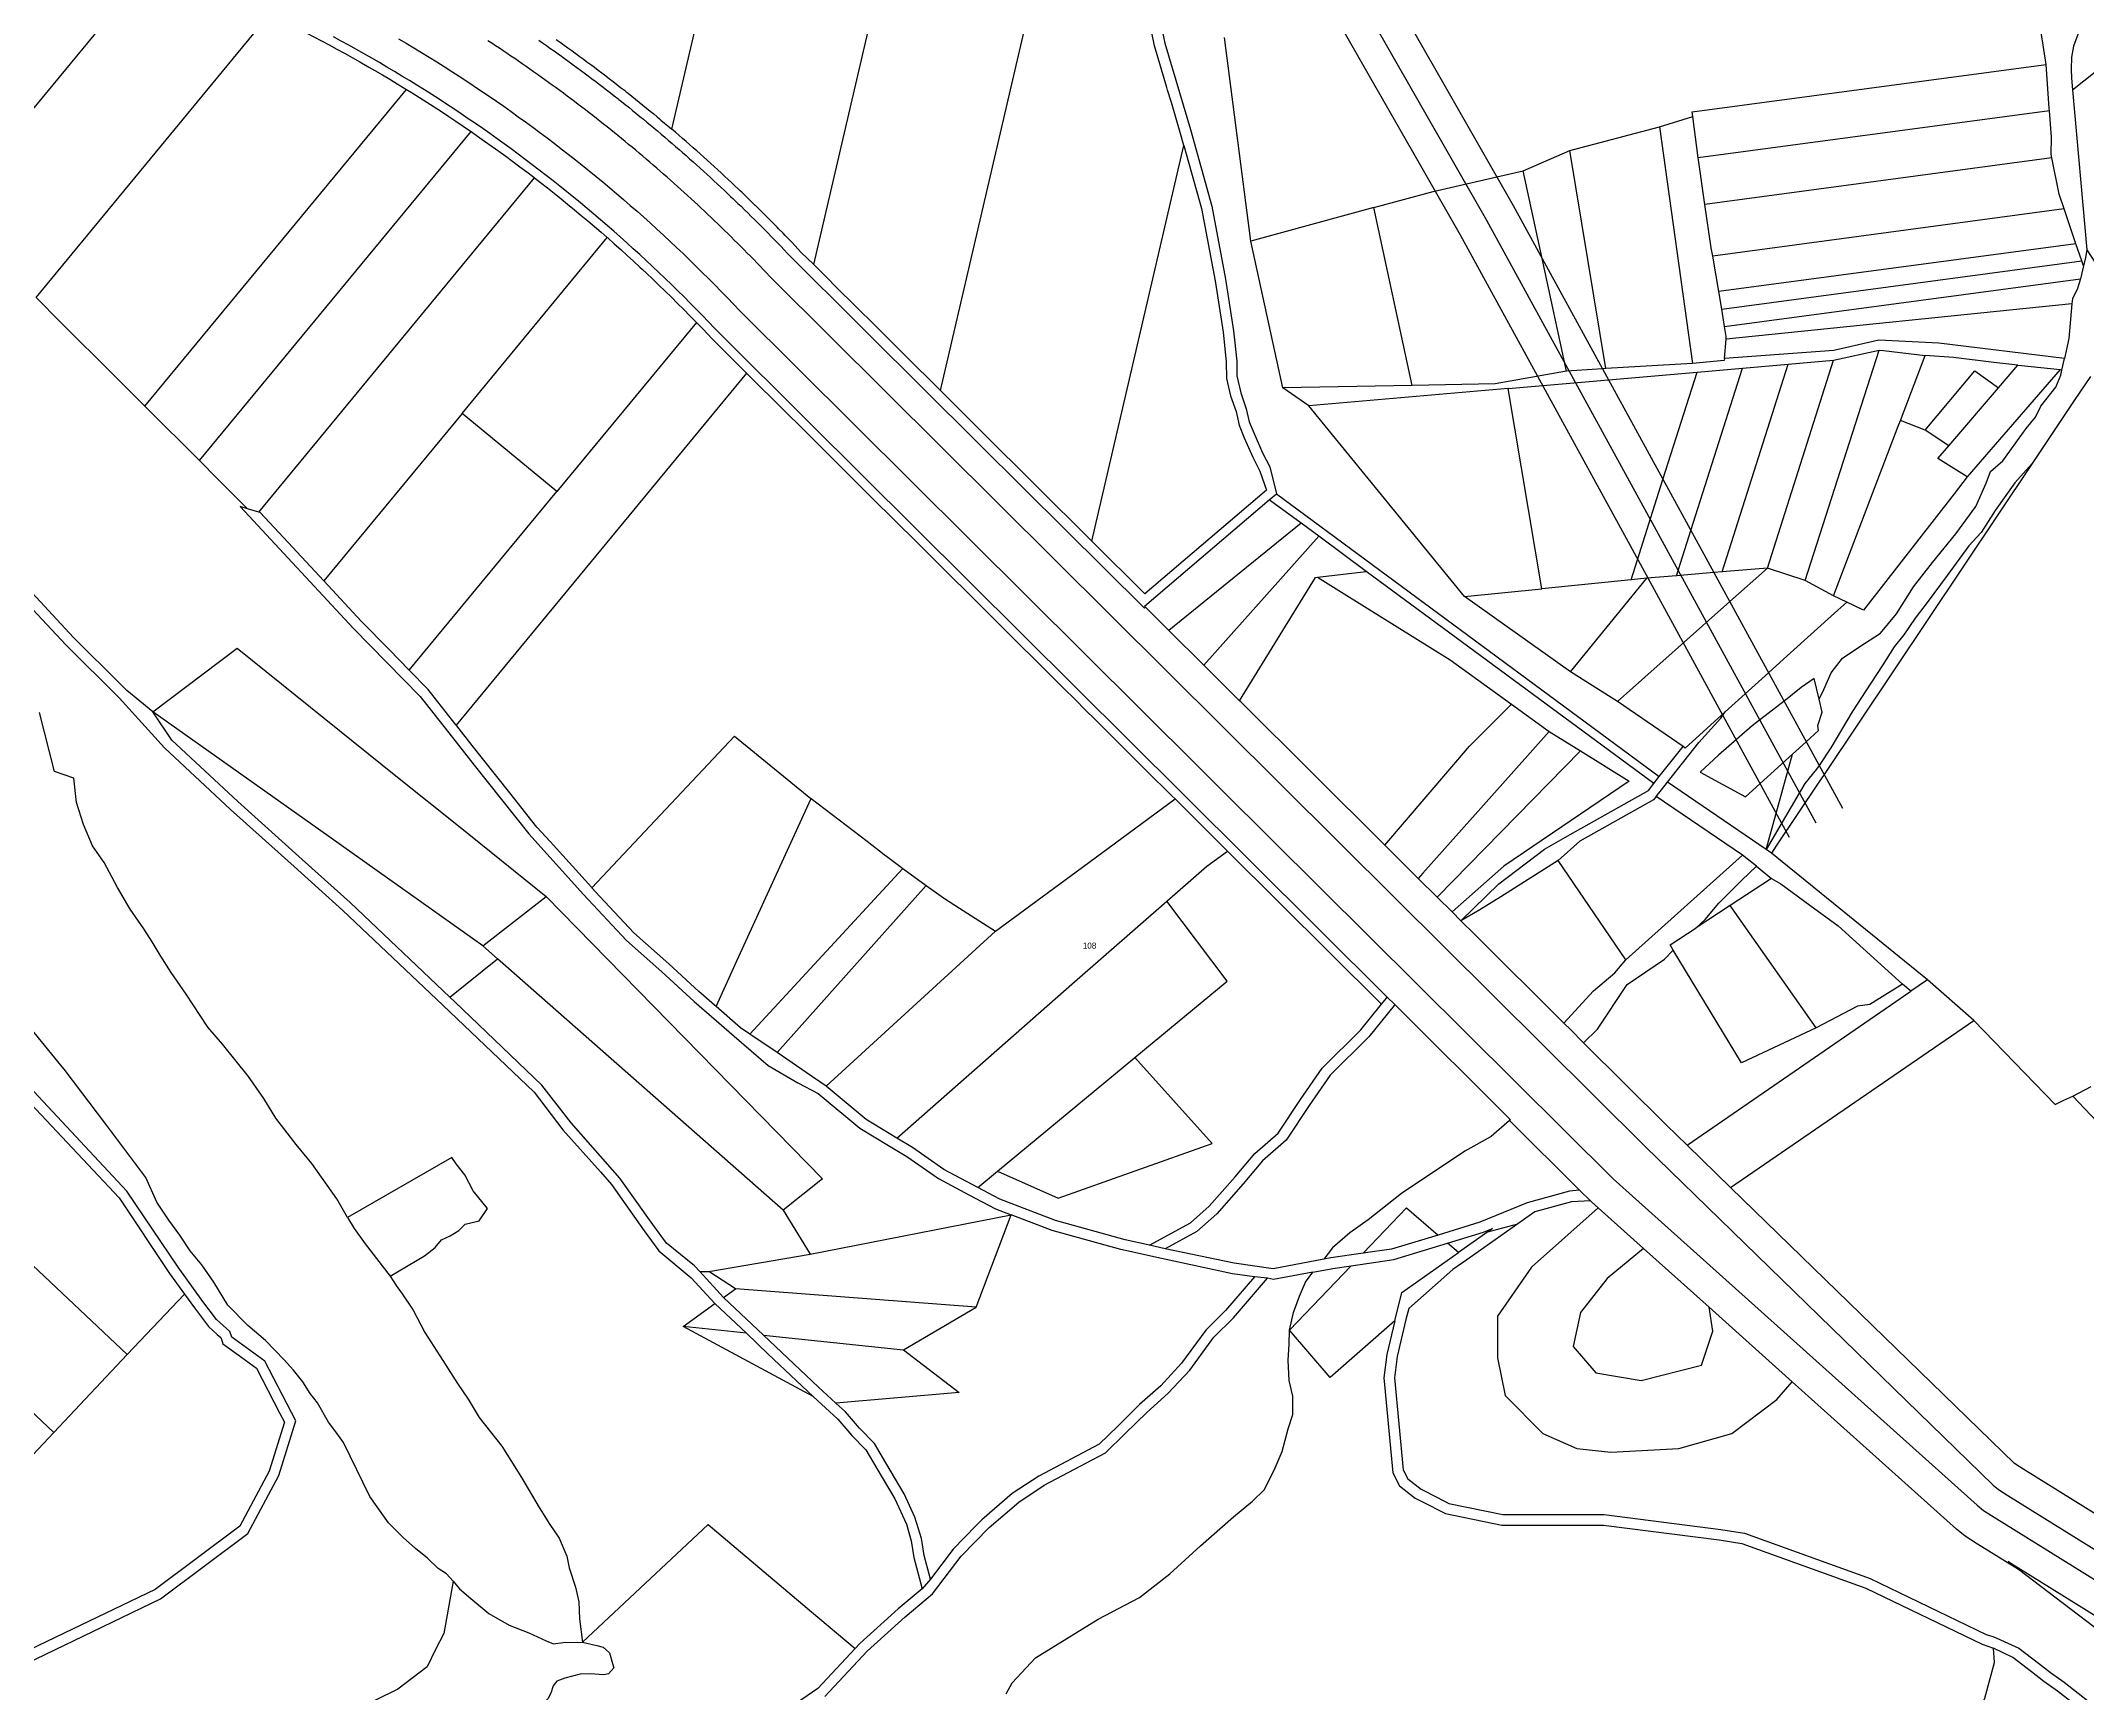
# Model space of a CAD drawing. Header units: metres. Extents: x 1082 to 7276, y 13258 to 20635.
# Drawn here: x 4062 to 4737, y 16167 to 16712 of the extents above; entities that cross this region are included whole.
import ezdxf

# ---------------------------------------------------------------- set-up
doc = ezdxf.new("R2010")
doc.units = ezdxf.units.M

msp = doc.modelspace()

# ---------------------------------------------------------------- linework, layer by layer
at = {"layer": '146'}
for points in [[(4270.1, 16682.59), (4296.65, 16796.65)], [(4316.87, 16637.93), (4350.87, 16784.029)], [(4732.17, 16695.631), (4812.74, 16759.731), (4822.32, 16767.31), (4825.52, 16769.84), (4836.28, 16778.359)], [(4358.68, 16596.369), (4399.71, 16772.67)], [(4439, 16677.289), (4437.81, 16681.519), (4434.88, 16691.4), (4433.65, 16695.539), (4433.39, 16696.42), (4429.32, 16710.141), (4426.62, 16722.981), (4426.04, 16725.721), (4422.04, 16744.74), (4421.53, 16747.16), (4420.81, 16750.551), (4418.01, 16764.1), (4417.08, 16768.631)], [(4098.6, 16737.039), (4042.85, 16669.51)], [(4429.16, 16727.869), (4432.71, 16711), (4441.17, 16682.49), (4448.27, 16657.221), (4452.74, 16633.19), (4455.42, 16616.08), (4456.45, 16606.051), (4456.45, 16601.269), (4457.79, 16595.66), (4459.56, 16590.391), (4460.57, 16586.06), (4462.15, 16582.199), (4464.89, 16575.891), (4467.33, 16571.17), (4469.53, 16562.34)], [(4723.45, 16703.981), (4719.87, 16727.381)], [(4060.3, 16627.06), (4137.37, 16720.41)], [(4137.37, 16720.41), (4139.14, 16719.551), (4141.72, 16718.289), (4144.29, 16717.019), (4146.85, 16715.721), (4147.85, 16715.211), (4149.41, 16714.42), (4151.96, 16713.09), (4154.5, 16711.76), (4157.04, 16710.41), (4159.57, 16709.039), (4162.09, 16707.66), (4164.6, 16706.26), (4167.1, 16704.85), (4169.6, 16703.43), (4170.15, 16703.109), (4172.08, 16701.99), (4174.56, 16700.539), (4177.03, 16699.07), (4179.48, 16697.59), (4181.94, 16696.09), (4182.48, 16695.75)], [(4506.09, 16396.279), (4438.52, 16463.44), (4315.2, 16586.019), (4285.3, 16615.74), (4284.19, 16616.92), (4282.19, 16619.01), (4280.19, 16621.1), (4278.17, 16623.17), (4276.14, 16625.221), (4274.1, 16627.269), (4272.05, 16629.31), (4269.98, 16631.33), (4267.91, 16633.34), (4265.82, 16635.33), (4263.72, 16637.32), (4261.61, 16639.289), (4259.48, 16641.26), (4257.35, 16643.199), (4255.21, 16645.141), (4253.05, 16647.06), (4250.88, 16648.971), (4248.7, 16650.869), (4246.51, 16652.76), (4244.31, 16654.631), (4242.1, 16656.49), (4239.88, 16658.34), (4237.65, 16660.17), (4235.4, 16661.99), (4233.15, 16663.801), (4230.88, 16665.6), (4228.61, 16667.381), (4226.32, 16669.15), (4224.03, 16670.9), (4221.72, 16672.641), (4219.41, 16674.369), (4217.08, 16676.09), (4214.74, 16677.789), (4212.4, 16679.481), (4210.04, 16681.15), (4207.68, 16682.81), (4205.3, 16684.461), (4202.92, 16686.09), (4200.52, 16687.711), (4198.12, 16689.31), (4195.71, 16690.91), (4193.29, 16692.481), (4190.86, 16694.039), (4188.42, 16695.59), (4185.97, 16697.131), (4183.51, 16698.65), (4181.04, 16700.15), (4178.57, 16701.641), (4176.08, 16703.119), (4173.59, 16704.58), (4171.09, 16706.029), (4168.58, 16707.461), (4166.06, 16708.881), (4163.54, 16710.289), (4161, 16711.67), (4158.46, 16713.051)], [(4179.9, 16712.481), (4182.44, 16710.981), (4184.97, 16709.471), (4187.49, 16707.94), (4190, 16706.391), (4192.5, 16704.84), (4194.99, 16703.26), (4197.48, 16701.68), (4199.95, 16700.08), (4202.42, 16698.461), (4204.88, 16696.83), (4207.32, 16695.19), (4209.76, 16693.529), (4212.19, 16691.85), (4214.61, 16690.17), (4217.01, 16688.471), (4219.41, 16686.75), (4221.8, 16685.019), (4224.18, 16683.279), (4226.55, 16681.519), (4228.9, 16679.76), (4231.25, 16677.971), (4233.59, 16676.17), (4235.91, 16674.359), (4238.23, 16672.539), (4240.53, 16670.699), (4242.83, 16668.85), (4245.11, 16666.99), (4247.38, 16665.109), (4249.65, 16663.221), (4251.9, 16661.31), (4254.14, 16659.391), (4256.36, 16657.461), (4258.58, 16655.519), (4260.79, 16653.56), (4262.98, 16651.6), (4265.16, 16649.609), (4267.33, 16647.619), (4269.49, 16645.609), (4271.64, 16643.59), (4273.78, 16641.56), (4275.9, 16639.519), (4278.01, 16637.461), (4280.11, 16635.391), (4282.2, 16633.31), (4284.28, 16631.221), (4286.34, 16629.109), (4288.39, 16627), (4290.43, 16624.869), (4292.47, 16622.721), (4443.92, 16472.17), (4451.69, 16464.449), (4580.62, 16336.29), (4700.68, 16228.62), (4702.85, 16226.85), (4706.37, 16224.66), (4834.17, 16145.26)], [(4706.05, 16235.2), (4591.2, 16346.93), (4557.55, 16380.37), (4524.47, 16413.26), (4509.18, 16428.449), (4451.99, 16485.289), (4303.37, 16633.01), (4302.34, 16634.109), (4301.29, 16635.211), (4300.25, 16636.31), (4299.2, 16637.4), (4298.14, 16638.49), (4297.08, 16639.58), (4296.02, 16640.67), (4294.96, 16641.75), (4293.89, 16642.83), (4292.82, 16643.9), (4291.75, 16644.981), (4290.67, 16646.051), (4289.59, 16647.109), (4288.51, 16648.18), (4287.42, 16649.24), (4286.33, 16650.289), (4285.24, 16651.35), (4284.15, 16652.4), (4283.05, 16653.449), (4281.95, 16654.49), (4280.84, 16655.529), (4279.74, 16656.57), (4278.63, 16657.609), (4277.51, 16658.641), (4276.4, 16659.67), (4275.28, 16660.69), (4274.16, 16661.711), (4273.03, 16662.731), (4271.9, 16663.75), (4270.77, 16664.76), (4269.64, 16665.769), (4268.5, 16666.769), (4267.36, 16667.769), (4266.22, 16668.769), (4265.07, 16669.769), (4263.92, 16670.76), (4262.77, 16671.75), (4261.62, 16672.731), (4260.46, 16673.721), (4259.3, 16674.69), (4258.14, 16675.67), (4256.97, 16676.641), (4255.8, 16677.609), (4254.63, 16678.58), (4253.46, 16679.539), (4252.28, 16680.5), (4251.1, 16681.449), (4249.92, 16682.4), (4248.73, 16683.35), (4247.55, 16684.289), (4246.36, 16685.231), (4245.16, 16686.17), (4243.97, 16687.109), (4242.77, 16688.039), (4241.57, 16688.961), (4240.36, 16689.891), (4239.15, 16690.81), (4237.95, 16691.721), (4236.73, 16692.641), (4235.52, 16693.551), (4234.3, 16694.449), (4233.08, 16695.35), (4231.86, 16696.25), (4230.63, 16697.15), (4229.4, 16698.039), (4228.17, 16698.93), (4226.94, 16699.81), (4225.7, 16700.699), (4224.47, 16701.57), (4223.22, 16702.449), (4221.98, 16703.32), (4220.73, 16704.18), (4219.49, 16705.051), (4218.24, 16705.9), (4216.98, 16706.76), (4215.73, 16707.609), (4214.47, 16708.461), (4213.21, 16709.31), (4211.94, 16710.15), (4210.68, 16710.981), (4209.41, 16711.82)], [(4226.19, 16711.961), (4227.4, 16711.119), (4228.71, 16710.199), (4229.87, 16709.381), (4231.23, 16708.42), (4232.53, 16707.49), (4233.69, 16706.67), (4234.96, 16705.75), (4236.24, 16704.82), (4237.5, 16703.891), (4238.71, 16703.01), (4239.92, 16702.109), (4241.17, 16701.18), (4242.48, 16700.199), (4243.61, 16699.35), (4244.99, 16698.301), (4246.13, 16697.44), (4247.41, 16696.449), (4248.54, 16695.58), (4249.8, 16694.6), (4251.02, 16693.65), (4252.22, 16692.711), (4252.61, 16692.4), (4253.44, 16691.75), (4254.7, 16690.74), (4255.84, 16689.83), (4257.1, 16688.82), (4258.19, 16687.94), (4259.56, 16686.82), (4260.67, 16685.91), (4261.79, 16684.99), (4263.03, 16683.961), (4263.43, 16683.631), (4264.27, 16682.93), (4265.33, 16682.039), (4266.56, 16681), (4267.75, 16679.99), (4268.98, 16678.94), (4270.13, 16677.949), (4271.33, 16676.92), (4272.45, 16675.94), (4273.58, 16674.961), (4274.78, 16673.9), (4275.95, 16672.859), (4277.09, 16671.85), (4278.25, 16670.82), (4279.45, 16669.74), (4280.5, 16668.779), (4281.71, 16667.68), (4282.72, 16666.76), (4284.07, 16665.519), (4285.05, 16664.6), (4286.31, 16663.43), (4287.32, 16662.481), (4288.48, 16661.391), (4289.46, 16660.461), (4290.19, 16659.769), (4290.66, 16659.32), (4291.88, 16658.15), (4292.89, 16657.17), (4294.08, 16656.01), (4295.12, 16655), (4296.28, 16653.859), (4297.37, 16652.779), (4298.38, 16651.779), (4299.63, 16650.529), (4300.73, 16649.43), (4301.71, 16648.44), (4302.78, 16647.34), (4304.28, 16645.81), (4304.92, 16645.15), (4305.99, 16644.039), (4307.12, 16642.869), (4308.17, 16641.76), (4310.18, 16639.65), (4318.83, 16631.051), (4321.73, 16628.16), (4334.77, 16615.199), (4370.89, 16579.301), (4386.47, 16563.81), (4425.97, 16524.551), (4426.36, 16524.869)], [(4231.96, 16712.19), (4233.23, 16711.289), (4234.5, 16710.391), (4235.77, 16709.481), (4237.03, 16708.57), (4238.21, 16707.711), (4238.28, 16707.66), (4239.54, 16706.74), (4240.79, 16705.82), (4242.04, 16704.891), (4243.29, 16703.971), (4244.07, 16703.381), (4244.54, 16703.029), (4245.78, 16702.1), (4247.02, 16701.16), (4248.26, 16700.211), (4249.49, 16699.269), (4250.72, 16698.32), (4251.95, 16697.359), (4253.18, 16696.41), (4254.4, 16695.449), (4255.04, 16694.94), (4255.62, 16694.481), (4256.84, 16693.51), (4258.05, 16692.539), (4259.27, 16691.57), (4260.47, 16690.59), (4261.68, 16689.609), (4262.89, 16688.619), (4264.08, 16687.631), (4265.28, 16686.641), (4266, 16686.039), (4266.48, 16685.641), (4267.67, 16684.641), (4268.79, 16683.699), (4270.04, 16682.641), (4270.1, 16682.59)], [(4461.11, 16645.721), (4452.44, 16712.85)], [(4734.25, 16714.69), (4732.5, 16710.06), (4731.88, 16706.42), (4731.76, 16702.41), (4731.89, 16699.4), (4732.17, 16695.631)], [(4606.87, 16686.779), (4606.66, 16688.33), (4723.45, 16703.981)], [(4724.57, 16688.65), (4724.51, 16689.539), (4723.45, 16703.981)], [(4096.19, 16591.24), (4182.48, 16695.75)], [(4182.48, 16695.75), (4183.11, 16695.359), (4184.38, 16694.58), (4186.81, 16693.06), (4189.24, 16691.519), (4191.66, 16689.961), (4194.06, 16688.4), (4196.46, 16686.81), (4198.85, 16685.221), (4201.23, 16683.609), (4203.6, 16681.99), (4203.82, 16681.83)], [(4732.17, 16695.631), (4736.91, 16642.769)], [(4724.57, 16688.65), (4608.71, 16673.131)], [(4725.4, 16673.141), (4725.17, 16674.301), (4725.21, 16679.94), (4724.57, 16688.65)], [(4114.19, 16573.269), (4203.82, 16681.83)], [(4203.82, 16681.83), (4205.96, 16680.35), (4208.31, 16678.699), (4210.77, 16676.949), (4212.98, 16675.359), (4215.31, 16673.67), (4217.62, 16671.961), (4219.92, 16670.25), (4222.21, 16668.519), (4224.49, 16666.769), (4224.79, 16666.539)], [(4316.87, 16637.93), (4312.68, 16642.09), (4310.71, 16644.17), (4309.64, 16645.301), (4308.56, 16646.42), (4307.48, 16647.539), (4306.76, 16648.279), (4305.31, 16649.769), (4304.84, 16650.24), (4304.22, 16650.881), (4303.12, 16651.981), (4302.03, 16653.08), (4300.92, 16654.19), (4299.82, 16655.279), (4298.72, 16656.369), (4297.65, 16657.42), (4297.61, 16657.461), (4296.49, 16658.551), (4295.38, 16659.631), (4294.26, 16660.721), (4293.14, 16661.789), (4292.6, 16662.301), (4292.01, 16662.859), (4290.88, 16663.94), (4289.75, 16665.01), (4288.61, 16666.07), (4287.48, 16667.131), (4286.33, 16668.19), (4285.19, 16669.24), (4284.04, 16670.289), (4282.9, 16671.34), (4281.74, 16672.381), (4280.59, 16673.42), (4279.42, 16674.461), (4278.27, 16675.49), (4277.1, 16676.519), (4275.93, 16677.551), (4274.76, 16678.57), (4273.59, 16679.59), (4272.41, 16680.609), (4271.23, 16681.619), (4270.1, 16682.59)], [(4566.32, 16675.551), (4595.94, 16683.42)], [(4595.94, 16683.42), (4606.87, 16686.779)], [(4595.94, 16683.42), (4606.83, 16605.35)], [(4608.71, 16673.131), (4606.87, 16686.779)], [(4408.62, 16546.74), (4439, 16677.289)], [(4439, 16677.289), (4444.87, 16656.42), (4449.29, 16632.6), (4451.95, 16615.631), (4452.96, 16605.859), (4453.12, 16600.31), (4454.43, 16594.699), (4456.2, 16589.44), (4457.22, 16585), (4458.92, 16580.84), (4461.73, 16574.381), (4464.08, 16569.83), (4466.27, 16563.51), (4426.16, 16529.301), (4408.62, 16546.74)], [(4550.98, 16668.891), (4566.32, 16675.551)], [(4578.18, 16603.65), (4566.32, 16675.551)], [(4501.69, 16656.74), (4521.22, 16662.051), (4542.23, 16666.881), (4550.98, 16668.891)], [(4565.19, 16602.74), (4557.2, 16639.94), (4550.98, 16668.891)], [(4610.93, 16657.801), (4608.79, 16672.51), (4608.71, 16673.131)], [(4725.4, 16673.141), (4610.93, 16657.801)], [(4729.45, 16656.301), (4727.82, 16661.141), (4725.4, 16673.141)], [(4133.77, 16556.301), (4224.79, 16666.539)], [(4224.79, 16666.539), (4226.77, 16665.01), (4229.03, 16663.24), (4231.28, 16661.461), (4233.52, 16659.66), (4235.69, 16657.9), (4237.97, 16656.029), (4240.18, 16654.19), (4242.38, 16652.34), (4244.56, 16650.481), (4246.74, 16648.6), (4248.78, 16646.83)], [(4501.69, 16656.74), (4461.11, 16645.721)], [(4514.29, 16598.109), (4501.69, 16656.74)], [(4613.48, 16640.76), (4613.01, 16643.519), (4610.93, 16657.801)], [(4729.45, 16656.301), (4613.48, 16640.76)], [(4733.31, 16644.84), (4729.45, 16656.301)], [(4200.87, 16588.801), (4248.78, 16646.83)], [(4248.78, 16646.83), (4248.91, 16646.721), (4251.06, 16644.82), (4253.2, 16642.91), (4255.34, 16640.981), (4257.46, 16639.051), (4259.56, 16637.1), (4260.36, 16636.35), (4261.66, 16635.131), (4263.75, 16633.16), (4265.83, 16631.17), (4267.89, 16629.18), (4269.94, 16627.17), (4271.98, 16625.141), (4274.01, 16623.109), (4276.03, 16621.06), (4278.18, 16618.859)], [(4471.62, 16597.289), (4461.11, 16645.721)], [(4615.46, 16629.051), (4613.48, 16640.76)], [(4733.31, 16644.84), (4615.46, 16629.051)], [(4735.22, 16639.18), (4733.31, 16644.84)], [(4736.91, 16642.769), (4736.47, 16640.269), (4735.79, 16637.51)], [(4736.91, 16642.769), (4739.58, 16638.721), (4740.59, 16637.19), (4751.73, 16620.359)], [(4358.68, 16596.369), (4346.81, 16608.17), (4346.24, 16608.74), (4342.98, 16611.981), (4337.23, 16617.69), (4324.2, 16630.641), (4321.3, 16633.529), (4316.87, 16637.93)], [(4616.44, 16623.26), (4735.22, 16639.18)], [(4735.79, 16637.51), (4734.86, 16633.221)], [(4735.79, 16637.51), (4735.22, 16639.18)], [(4616.44, 16623.26), (4615.46, 16629.051)], [(4617.42, 16617.49), (4734.86, 16633.221)], [(4734.86, 16633.221), (4733.67, 16629.74), (4732.17, 16626.731), (4732.01, 16625.01)], [(4096.19, 16591.24), (4086.1, 16601.31), (4068.39, 16618.981), (4060.3, 16627.06)], [(4617.42, 16617.49), (4616.44, 16623.26)], [(4732.01, 16625.01), (4617.89, 16613.301)], [(4732.01, 16625.01), (4730.96, 16613.51), (4729.53, 16606.961)], [(4278.18, 16618.859), (4232.08, 16563.029)], [(4278.18, 16618.859), (4278.22, 16618.82), (4280.03, 16616.94), (4282.01, 16614.859), (4283.15, 16613.65), (4293.41, 16603.44), (4294.75, 16602.119)], [(4617.89, 16613.301), (4617.97, 16614.26), (4617.42, 16617.49)], [(4617.36, 16606.949), (4617.26, 16606.25), (4606.83, 16605.35)], [(4617.36, 16606.949), (4617.89, 16613.301)], [(4729.53, 16606.961), (4688.04, 16612.01), (4668.34, 16612.961), (4653.46, 16609.619), (4617.36, 16606.949)], [(4644.03, 16533.68), (4668.41, 16609.721)], [(4653.34, 16606.4), (4668.41, 16609.721)], [(4668.41, 16609.721), (4669.82, 16609.551), (4683.53, 16607.9)], [(4675.38, 16586.519), (4683.53, 16607.9)], [(4714.15, 16604.81), (4706.23, 16605.609), (4692.89, 16607.34), (4683.53, 16607.9)], [(4728.69, 16603.07), (4729.53, 16606.961)], [(4294.75, 16602.119), (4198.9, 16486.039)], [(4294.75, 16602.119), (4307.63, 16589.31), (4312.92, 16584.06), (4321.62, 16575.41), (4336.32, 16560.801), (4350.88, 16546.32), (4353.6, 16543.619), (4398.37, 16499.119), (4404, 16493.529), (4405.67, 16491.869), (4410.5, 16487.06), (4426.47, 16471.18), (4426.49, 16471.17), (4435.1, 16462.609), (4436.08, 16461.641)], [(4565.19, 16602.74), (4541.66, 16598.641), (4514.29, 16598.109)], [(4545.98, 16597.08), (4579.09, 16599.949), (4608.32, 16602.49)], [(4578.18, 16603.65), (4577.1, 16603.57), (4565.19, 16602.74)], [(4606.83, 16605.35), (4578.18, 16603.65)], [(4586.55, 16533.971), (4597.07, 16567.09), (4608.32, 16602.49)], [(4601.58, 16535.31), (4606.31, 16550.199), (4623.34, 16603.801)], [(4608.32, 16602.49), (4623.34, 16603.801)], [(4616.57, 16536.551), (4638.35, 16605.1)], [(4623.34, 16603.801), (4638.35, 16605.1)], [(4631.54, 16537.789), (4653.34, 16606.4)], [(4638.35, 16605.1), (4653.34, 16606.4)], [(4648.6, 16494.56), (4650.18, 16497.769), (4652.55, 16503.279), (4656.31, 16508.051), (4661.7, 16511.68), (4668.85, 16516.32), (4674.11, 16522.711), (4679.75, 16531.609), (4686.01, 16539.631), (4693.65, 16549.16), (4700.28, 16558.18), (4703.66, 16565.83), (4705.16, 16569.711), (4709.17, 16573.221), (4711.55, 16576.35), (4714.05, 16579.859), (4716.93, 16583.869), (4719.94, 16587.631), (4721.69, 16591.269), (4726.7, 16597.539), (4728.32, 16601.42), (4728.69, 16603.07)], [(4683.56, 16583.279), (4699.94, 16602.92), (4707.73, 16597.301)], [(4728.14, 16603.34), (4709.52, 16581.84), (4697.44, 16567.891)], [(4707.73, 16597.301), (4714.15, 16604.81)], [(4714.15, 16604.81), (4715.34, 16604.69), (4728.14, 16603.34)], [(4738.09, 16601.01), (4732.77, 16593.07), (4718.9, 16572.34)], [(4728.14, 16603.34), (4728.69, 16603.07)], [(4098.82, 16490.43), (4090.3, 16497.391), (4088.27, 16499.41), (4072.68, 16514.93), (4054.8, 16534.109), (4022.48, 16565.279), (4007.51, 16576.551), (3998.7, 16584.82), (3986.27, 16594.18)], [(4408.62, 16546.74), (4389.93, 16565.31), (4388.94, 16566.301), (4373.36, 16581.779), (4358.68, 16596.369)], [(4514.29, 16598.109), (4471.62, 16597.289)], [(4480.21, 16591.369), (4471.62, 16597.289)], [(4545.98, 16597.08), (4480.21, 16591.369)], [(4557.12, 16531.019), (4545.98, 16597.08)], [(4691.33, 16578.131), (4707.73, 16597.301)], [(4114.19, 16573.269), (4096.71, 16590.721), (4096.19, 16591.24)], [(4200.87, 16588.801), (4155.27, 16533.58)], [(4232.08, 16563.029), (4200.87, 16588.801)], [(4531.58, 16528.449), (4480.21, 16591.369)], [(4653.31, 16528.631), (4674.65, 16584.619), (4675.38, 16586.519)], [(4683.56, 16583.279), (4675.38, 16586.519)], [(4691.33, 16578.131), (4683.56, 16583.279)], [(4130.11, 16557.381), (4120.21, 16567.26), (4114.19, 16573.269)], [(4697.44, 16567.891), (4687.75, 16573.949), (4691.33, 16578.131)], [(4718.9, 16572.34), (4713.2, 16565.961), (4706.69, 16556.81), (4702.06, 16549.539), (4697.93, 16545.15), (4690.79, 16535.369), (4684.28, 16526.481), (4680.27, 16521.34), (4676.51, 16515.82), (4673.38, 16511.81), (4669.38, 16505.551), (4663.99, 16497.269), (4659.49, 16490.381), (4652.48, 16478.481), (4648.59, 16472.731), (4647.72, 16471.461), (4643.9, 16466.721), (4631.06, 16444.981)], [(4718.9, 16572.34), (4650.21, 16469.75), (4648.49, 16467.18), (4634.46, 16446.211), (4632.82, 16443.769)], [(4697.44, 16567.891), (4693.1, 16562.31), (4663.27, 16523.949), (4660.28, 16525.35), (4657.72, 16526.56)], [(4183.44, 16504.131), (4232.08, 16563.029)], [(4426, 16525.231), (4467.18, 16560.34)], [(4467.18, 16560.34), (4469.53, 16562.34)], [(4477.67, 16552.609), (4467.6, 16560.039), (4467.18, 16560.34)], [(4469.53, 16562.34), (4595.86, 16469.09)], [(4130.11, 16557.381), (4127.61, 16558.119), (4165.07, 16517.93), (4187.04, 16495.44), (4196.48, 16483.471), (4204.86, 16472.84), (4222.9, 16450.119), (4240.94, 16430.15), (4255.1, 16414.93), (4266.72, 16404.609), (4277.42, 16394.83), (4283.14, 16389.85), (4290.6, 16383.35), (4301.83, 16373.69), (4311.59, 16367.93), (4318.32, 16364.47), (4332.14, 16353.01), (4341.51, 16347.35), (4347.55, 16343.7), (4358.03, 16336.41), (4368.09, 16331.06), (4376.81, 16326.42), (4382.07, 16324.4)], [(4133.77, 16556.301), (4130.11, 16557.381)], [(4155.27, 16533.58), (4143.48, 16546.231), (4134.21, 16556.17), (4133.77, 16556.301)], [(4477.67, 16552.609), (4434.04, 16517.231)], [(4445.6, 16505.75), (4483.48, 16548.31)], [(4483.48, 16548.31), (4477.67, 16552.609)], [(4499.17, 16536.731), (4483.48, 16548.31)], [(4155.27, 16533.58), (4159.48, 16529.06), (4167.6, 16520.35), (4176.79, 16510.94), (4183.44, 16504.131)], [(4457.38, 16494.039), (4482.4, 16534.711), (4483.14, 16534.801)], [(4483.14, 16534.801), (4499.17, 16536.731)], [(4483.14, 16534.801), (4491.93, 16529.32), (4526.84, 16507.551), (4547.08, 16492.891)], [(4594.02, 16466.711), (4499.17, 16536.731)], [(4586.55, 16533.971), (4557.12, 16531.019)], [(4566.55, 16503.631), (4591.78, 16534.5)], [(4582.1, 16493.84), (4619.11, 16526.74), (4631.54, 16537.789)], [(4591.78, 16534.5), (4586.55, 16533.971)], [(4601.58, 16535.31), (4591.78, 16534.5)], [(4616.57, 16536.551), (4613.88, 16536.33), (4601.58, 16535.31)], [(4631.54, 16537.789), (4616.57, 16536.551)], [(4644.03, 16533.68), (4631.54, 16537.789)], [(4653.31, 16528.631), (4644.03, 16533.68)], [(4056.08, 16527.6), (4070.16, 16512.5), (4087.77, 16494.971), (4102.64, 16478.539), (4124.47, 16458.19), (4145.43, 16439.369), (4161.57, 16424.881), (4194.56, 16393.59), (4224.6, 16364.87), (4234.12, 16352.53), (4246.49, 16338.6), (4250.21, 16334.4), (4260.99, 16319.18), (4265.8, 16312.6), (4276.47, 16303.62), (4284.28, 16295.14)], [(4531.58, 16528.449), (4557.12, 16531.019)], [(4566.55, 16503.631), (4531.58, 16528.449)], [(4657.72, 16526.56), (4654.75, 16523.949), (4638.09, 16508.881), (4631.91, 16503.289), (4617.59, 16490.34)], [(4657.72, 16526.56), (4653.31, 16528.631)], [(4426.36, 16524.869), (4426, 16525.231)], [(4434.04, 16517.231), (4426.36, 16524.869)], [(4445.6, 16505.75), (4434.04, 16517.231)], [(4098.82, 16490.43), (4126.65, 16511.41), (4179.59, 16468.881), (4199.7, 16452.731), (4228.64, 16429.49)], [(4457.38, 16494.039), (4445.6, 16505.75)], [(4198.9, 16486.039), (4191.66, 16495.231), (4189.67, 16497.75), (4183.44, 16504.131)], [(4582.1, 16493.84), (4566.55, 16503.631)], [(4648.6, 16494.56), (4646.94, 16501.43), (4642.64, 16498.391), (4637.45, 16494.269), (4637.02, 16493.94), (4626.5, 16485.801), (4615.35, 16476.131), (4609.3, 16470.481), (4624.25, 16462.35), (4639.78, 16476.43)], [(4505.27, 16446.43), (4457.77, 16493.65), (4457.38, 16494.039)], [(4505.27, 16446.43), (4533.19, 16479.019), (4547.08, 16492.891)], [(4547.08, 16492.891), (4559.47, 16483.91)], [(4603.69, 16478.93), (4582.1, 16493.84)], [(4639.78, 16476.43), (4644.32, 16480.539), (4648.38, 16484.221), (4648.14, 16485.83), (4649.62, 16490.31), (4648.6, 16494.56)], [(4163.11, 16323.57), (4159.56, 16329.69), (4151.25, 16341.34), (4146.09, 16347.6), (4139.41, 16356.37), (4135.51, 16362.76), (4130.35, 16370.02), (4125.94, 16375.66), (4121.79, 16380.79), (4117, 16386.31), (4114.48, 16390.19), (4109.82, 16397.199), (4104.91, 16404.34), (4104.9, 16404.359), (4101.26, 16410.109), (4098.61, 16414.49), (4095.84, 16418.75), (4091.31, 16425.26), (4087.15, 16432.4), (4082.74, 16440.67), (4078.96, 16446.18), (4075.94, 16453.199), (4073.66, 16460.471), (4072.77, 16468.481), (4066.36, 16470.74), (4061.42, 16490.16)], [(4207.76, 16413.15), (4177, 16434.971), (4156.87, 16449.25), (4098.82, 16490.43)], [(4196.84, 16396.25), (4163.94, 16427.449), (4148.1, 16441.68), (4126.83, 16460.769), (4105.13, 16481), (4098.82, 16490.43)], [(4243.7, 16432.32), (4243.52, 16432.519), (4229.89, 16447.6), (4225.57, 16452.381), (4216.58, 16463.699), (4207.6, 16475.01), (4204.21, 16479.31), (4199.13, 16485.76), (4198.9, 16486.039)], [(4598.59, 16467.211), (4608.94, 16480.289), (4616.16, 16488.269), (4617.59, 16490.34)], [(4617.59, 16490.34), (4604.42, 16478.43), (4603.69, 16478.93)], [(4243.7, 16432.32), (4290.75, 16482.369), (4315.97, 16461.81)], [(4559.47, 16483.91), (4547.86, 16470.859), (4517.89, 16437.16)], [(4559.47, 16483.91), (4569.81, 16477.519)], [(4595.86, 16469.09), (4603.69, 16478.93)], [(4522.58, 16429.231), (4569.81, 16477.519)], [(4569.81, 16477.519), (4585.95, 16467.539), (4544.56, 16439.5), (4527.48, 16424.359)], [(4631.06, 16444.981), (4639.78, 16476.43)], [(4530.39, 16421.461), (4542.94, 16433.65), (4558.03, 16445.07), (4566.42, 16449.891), (4592.26, 16464.44), (4594.02, 16466.711)], [(4594.02, 16466.711), (4595.86, 16469.09)], [(4594.78, 16462.41), (4596.57, 16464.66), (4598.59, 16467.211)], [(4631.06, 16444.981), (4598.59, 16467.211)], [(4284.66, 16393.17), (4285.21, 16394.381), (4290.54, 16406.07), (4290.98, 16407.029), (4315.88, 16461.619), (4315.97, 16461.81)], [(4315.97, 16461.81), (4316.06, 16461.75), (4334.47, 16447.68), (4340.11, 16443.369), (4340.91, 16442.75), (4345.68, 16439.109), (4346.28, 16438.65)], [(4376.86, 16418), (4407.68, 16440.631), (4436.08, 16461.641)], [(4436.08, 16461.641), (4453.39, 16444.43)], [(4594.78, 16462.41), (4593.98, 16461.391), (4569.69, 16447.721), (4562.44, 16441.32)], [(4623.36, 16443.09), (4594.78, 16462.41)], [(4516.35, 16435.43), (4505.27, 16446.43)], [(4632.82, 16443.769), (4631.06, 16444.981)], [(4295.81, 16384.06), (4346.28, 16438.65)], [(4346.28, 16438.65), (4354.01, 16433.09)], [(4433.38, 16427.93), (4446.62, 16439.49), (4453.39, 16444.43)], [(4453.39, 16444.43), (4504.2, 16393.93)], [(4562.44, 16441.32), (4543.55, 16429.369), (4536.7, 16425.029), (4530.39, 16421.461)], [(4584.79, 16408.609), (4562.44, 16441.32)], [(4623.36, 16443.09), (4584.79, 16408.609)], [(4608.04, 16419.17), (4611.03, 16421.82), (4615.54, 16427.211), (4623.06, 16434.859), (4627.93, 16439.42)], [(4627.93, 16439.42), (4623.36, 16443.09)], [(4627.93, 16439.42), (4632.85, 16435.449)], [(4684.38, 16402), (4632.82, 16443.769)], [(4284.66, 16393.17), (4284.16, 16393.6), (4279.75, 16397.44), (4278.98, 16398.15), (4269.06, 16407.211), (4257.55, 16417.43), (4246.31, 16429.51), (4243.7, 16432.32)], [(4304.79, 16378.02), (4354.01, 16433.09)], [(4354.01, 16433.09), (4360.03, 16428.76), (4364.93, 16425.631), (4376.86, 16418)], [(4517.89, 16437.16), (4516.35, 16435.43)], [(4522.58, 16429.231), (4516.35, 16435.43)], [(4632.85, 16435.449), (4619.23, 16426.51)], [(4632.85, 16435.449), (4635.96, 16433.6), (4645.49, 16426.551), (4654.85, 16419.801), (4676.08, 16400.58)], [(4207.76, 16413.15), (4228.64, 16429.49)], [(4228.64, 16429.49), (4319.81, 16336.34), (4306.83, 16325.94)], [(4344.26, 16349.77), (4402.93, 16401.33), (4433.38, 16427.93)], [(4422.86, 16376.31), (4453.34, 16401.49), (4433.38, 16427.93)], [(4527.48, 16424.359), (4522.58, 16429.231)], [(4619.23, 16426.51), (4608.04, 16419.17)], [(4647.64, 16386.16), (4620.79, 16424.279), (4619.23, 16426.51)], [(4376.86, 16418), (4320.97, 16366.89)], [(4530.39, 16421.461), (4527.48, 16424.359)], [(4564.34, 16387.721), (4534.85, 16417.029), (4530.39, 16421.461)], [(4600.45, 16411.779), (4599.41, 16413.5), (4608.04, 16419.17)], [(4212.58, 16408.91), (4207.76, 16413.15)], [(4570.88, 16381.22), (4575.44, 16385.731), (4585.21, 16400.391), (4597.62, 16408.789), (4600.45, 16411.779)], [(4647.64, 16386.16), (4623.03, 16374.57), (4600.45, 16411.779)], [(4196.84, 16396.25), (4212.58, 16408.91)], [(4306.83, 16325.94), (4212.58, 16408.91)], [(4564.34, 16387.721), (4574.19, 16398.391), (4581.14, 16404.279), (4584.79, 16408.609)], [(4197.87, 16203.52), (4195.72, 16206.03), (4192.95, 16207.78), (4189.43, 16211.17), (4185.53, 16214.3), (4181.38, 16217.93), (4176.6, 16222.81), (4170.43, 16231.46), (4161.73, 16249.37), (4159.59, 16252.38), (4156.82, 16256.01), (4153.16, 16262.4), (4150.77, 16265.53), (4148.38, 16269.29), (4145.23, 16273.17), (4142.21, 16276.55), (4136.05, 16282.94), (4130.13, 16287.95), (4123.59, 16294.59), (4118.93, 16302.23), (4115.03, 16307.99), (4111.12, 16312.5), (4107.72, 16317.76), (4104.07, 16322.65), (4100.17, 16328.66), (4096.51, 16336.8), (4083.29, 16354.34), (4069.57, 16372.5), (4068.93, 16373.28), (4046.91, 16400.06)], [(4605.04, 16347.42), (4678.84, 16398.19)], [(4676.08, 16400.58), (4665.29, 16393.83), (4661.26, 16393.32), (4647.64, 16386.16)], [(4678.84, 16398.19), (4676.08, 16400.58)], [(4684.38, 16402), (4678.84, 16398.19)], [(4699.62, 16388.5), (4684.38, 16402)], [(4027.89, 16396.85), (4056.88, 16362.88), (4087.71, 16330.05), (4104.36, 16305.11), (4109.26, 16298.28)], [(4279.29, 16305.73), (4277.58, 16307.58), (4268.35, 16315.03), (4263.84, 16321.22), (4252.96, 16336.57), (4236.83, 16354.76), (4227.21, 16367.22), (4198.43, 16394.74), (4196.84, 16396.25)], [(4295.81, 16384.06), (4292.73, 16386.131), (4284.66, 16393.17)], [(4427.66, 16314.38), (4441.21, 16321.84), (4447.38, 16327.28), (4455.93, 16336.95), (4462.4, 16344.69), (4470.09, 16351.39), (4477.48, 16362.49), (4484.6, 16372.79), (4497.42, 16385.49), (4504.2, 16393.93)], [(4508.58, 16393.801), (4508.33, 16393.481), (4500.03, 16383.15), (4487.29, 16370.53), (4480.38, 16360.52), (4472.75, 16349.06), (4464.9, 16342.23), (4458.59, 16334.67), (4449.86, 16324.8), (4443.24, 16318.96), (4432.8, 16313.21)], [(4504.2, 16393.93), (4505.84, 16395.961), (4506.09, 16396.279)], [(4506.09, 16396.279), (4508.58, 16393.801)], [(4508.58, 16393.801), (4546.77, 16355.83), (4546.47, 16355.57)], [(4570.88, 16381.22), (4566.54, 16385.529), (4564.34, 16387.721)], [(4619.4, 16333.44), (4699.62, 16388.5)], [(4699.62, 16388.5), (4726.49, 16360.84), (4729.28, 16362.24), (4732.28, 16363.59)], [(4304.79, 16378.02), (4295.81, 16384.06)], [(4320.97, 16366.89), (4314.38, 16371.44), (4306.61, 16376.8), (4304.79, 16378.02)], [(4605.04, 16347.42), (4598.21, 16354.05), (4570.88, 16381.22)], [(4377.48, 16338.81), (4422.86, 16376.31)], [(4377.48, 16338.81), (4397.56, 16329.93), (4448.35, 16348.02), (4422.86, 16376.31)], [(4041.05, 16168.74), (4101.4, 16197.79), (4130.22, 16219.33), (4140.45, 16238.47), (4146.03, 16256.42), (4135.8, 16276.16), (4124.89, 16284.06), (4124.24, 16285.93), (4119.79, 16289.95), (4115.36, 16295.79), (4107.2, 16307.16), (4090.29, 16332.27), (4059.53, 16365.17)], [(4344.26, 16349.77), (4334.19, 16355.86), (4320.97, 16366.89)], [(4732.28, 16363.59), (4738.31, 16366.76)], [(4090.42, 16278.3), (4006.4, 16357.54)], [(5171.94, 15970.61), (5153.59, 16001.59), (5070.62, 16064.33), (5005.01, 16113.72), (4856.1, 16232.91), (4732.28, 16363.59)], [(4546.47, 16355.57), (4540.36, 16350.25), (4531.7, 16345.49), (4510.76, 16331.45), (4499.85, 16322.8), (4493.71, 16318.54), (4488.07, 16313.52), (4485.17, 16309.79)], [(4546.47, 16355.57), (4569.58, 16332.6)], [(4371.01, 16333.47), (4359.85, 16339.4), (4349.46, 16346.64), (4344.26, 16349.77)], [(4619.4, 16333.44), (4605.04, 16347.42)], [(4177.14, 16304.15), (4188.48, 16310.9), (4191.99, 16313.66), (4194.12, 16316.17), (4196.88, 16317.55), (4199.76, 16319.3), (4201.89, 16321.31), (4206.53, 16322.44), (4209.29, 16326.57), (4204.51, 16332.33), (4201.73, 16337.6), (4198.96, 16341.23), (4197.44, 16343.38), (4163.11, 16323.57)], [(4371.01, 16333.47), (4377.48, 16338.81)], [(4066.19, 16252.6), (3981.41, 16332.55)], [(4427.66, 16314.38), (4419.68, 16316.2), (4396.69, 16322.54), (4378.27, 16329.61), (4371.01, 16333.47)], [(4569.58, 16332.6), (4566.18, 16332.19), (4552.27, 16328.36), (4536.69, 16321.96), (4522.89, 16317.77)], [(4569.58, 16332.6), (4573.21, 16329)], [(5171.94, 15970.61), (5140.56, 15988.04), (5135.81, 15990.68), (5124.62, 15996.9), (5115.42, 16002.01), (4990.84, 16071.23), (4951.46, 16093.08), (4930.71, 16106.18), (4908.41, 16120.26), (4889.5, 16132.2), (4844, 16160.94), (4716.14, 16240.37), (4713.03, 16242.37), (4619.4, 16333.44)], [(4163.11, 16323.57), (4165.23, 16319.92), (4168.88, 16314.91), (4177.14, 16304.15)], [(4306.83, 16325.94), (4315.73, 16311.47)], [(4315.73, 16311.47), (4382.07, 16324.4)], [(4370.45, 16293.97), (4382.07, 16324.4)], [(4462.34, 16303.93), (4455, 16305.02), (4431.58, 16310.04), (4418.25, 16312.96), (4395.59, 16319.21), (4382.07, 16324.4)], [(4498.12, 16311.76), (4512.49, 16326.77), (4522.89, 16317.77)], [(4575.69, 16326.74), (4553.71, 16307.19), (4542.5, 16290.99), (4542.5, 16277.28), (4544.99, 16264.81), (4557.45, 16252.34), (4568.66, 16247.36), (4579.87, 16246.11), (4602.3, 16247.36), (4619.74, 16252.34), (4634.68, 16263.56), (4639.72, 16269.32)], [(4573.21, 16329), (4566.85, 16328.74), (4554.76, 16325.42), (4549.13, 16321.45)], [(4573.21, 16329), (4573.48, 16328.72), (4575.69, 16326.74)], [(4575.69, 16326.74), (4590.67, 16313.31)], [(4522.89, 16317.77), (4507.53, 16313.11), (4498.12, 16311.76)], [(4549.13, 16321.45), (4532.33, 16309.61), (4527.73, 16306.36), (4513.19, 16293.55), (4512.26, 16289.95), (4509.4, 16277.73), (4508.47, 16270.62), (4511.31, 16240.35), (4512.89, 16237.3), (4517.25, 16233.93), (4522.48, 16231.24), (4526.46, 16229.19), (4544.25, 16225.58), (4577.69, 16225.58), (4616.14, 16220.63), (4623.98, 16219.37), (4665.4, 16204.49), (4703.69, 16186.02), (4705.85, 16185.27), (4707.24, 16184.79), (4714.5, 16181.51), (4720.92, 16176.55), (4724.94, 16173.45), (4729.44, 16170.29), (4737.18, 16164.2)], [(4526.02, 16315.06), (4537.87, 16318.66), (4540.81, 16319.87), (4539.26, 16318.78)], [(4539.26, 16318.78), (4529.6, 16311.97)], [(4539.26, 16318.78), (4549.13, 16321.45)], [(4282.3, 16305.76), (4315.73, 16311.47)], [(4432.8, 16313.21), (4427.66, 16314.38)], [(4485.17, 16309.79), (4468.46, 16306.64), (4455.62, 16308.47), (4432.8, 16313.21)], [(4498.12, 16311.76), (4487.54, 16310.24), (4485.17, 16309.79)], [(4494.2, 16307.66), (4508.29, 16309.69), (4526.02, 16315.06)], [(4508.55, 16289.46), (4510.94, 16298.82), (4529.6, 16311.97)], [(4529.6, 16311.97), (4526.02, 16315.06)], [(4590.67, 16313.31), (4578.63, 16303.45), (4569.91, 16292.23), (4567.41, 16281.02), (4574.89, 16272.29), (4589.84, 16269.8), (4609.77, 16274.78), (4613.51, 16286), (4612.29, 16293.92)], [(4612.29, 16293.92), (4590.67, 16313.31)], [(4177.14, 16304.15), (4179.08, 16301.13), (4181.09, 16298.37), (4184.75, 16292.98), (4188.53, 16285.59), (4195.45, 16274.82), (4199.36, 16268.81), (4202.89, 16263.67), (4206.54, 16257.53), (4213.97, 16248.14), (4220.52, 16237.74), (4226.31, 16227.84), (4229.84, 16222.21), (4232.86, 16217.7), (4235.39, 16211.81), (4236.15, 16207.93), (4238.29, 16201.54), (4239.43, 16196.78), (4239.57, 16191.14), (4240.58, 16183.43)], [(4279.29, 16305.73), (4282.3, 16305.76)], [(4287.13, 16297.21), (4279.29, 16305.73)], [(4291.09, 16300.07), (4282.3, 16305.76)], [(4320.51, 16165.49), (4334.54, 16180.5), (4347.03, 16191.85), (4356.07, 16199.35), (4365.55, 16211.84), (4374.72, 16221.24), (4384.51, 16229.65), (4392.89, 16235.19), (4413.14, 16245.94), (4419.61, 16252.26), (4426.74, 16259.26), (4433.81, 16265.55), (4440.97, 16273.22), (4448.87, 16284.1), (4455.35, 16290.45), (4466.62, 16303.54)], [(4462.34, 16303.93), (4452.79, 16292.84), (4446.21, 16286.39), (4438.27, 16275.45), (4431.36, 16268.06), (4424.35, 16261.81), (4417.16, 16254.76), (4411.06, 16248.79), (4391.1, 16238.2), (4382.39, 16232.45), (4372.32, 16223.79), (4370.47, 16221.89), (4362.9, 16214.13), (4355.41, 16204.26)], [(4466.62, 16303.54), (4462.34, 16303.93)], [(4481.51, 16305.54), (4468.54, 16303.1), (4466.62, 16303.54)], [(4494.2, 16307.66), (4473.86, 16286.41)], [(4473.86, 16286.41), (4475.18, 16292.22), (4477.18, 16297.6), (4479.18, 16302.24), (4481.51, 16305.54)], [(4481.51, 16305.54), (4488.11, 16306.78), (4494.2, 16307.66)], [(4109.26, 16298.28), (4112.54, 16293.71), (4117.2, 16287.57), (4120.07, 16284.98), (4121.23, 16283.94), (4121.69, 16282.6), (4121.94, 16281.87), (4127.03, 16278.19), (4133.08, 16273.81), (4140.68, 16259.13), (4142.26, 16256.08), (4137.21, 16239.83), (4131.93, 16229.94), (4127.5, 16221.66), (4099.58, 16200.8), (4097.06, 16199.59), (4066.63, 16184.94), (4052.22, 16178), (4048.1, 16176.02), (4048.05, 16175.99)], [(4090.42, 16278.3), (4109.26, 16298.28)], [(4287.13, 16297.21), (4291.09, 16300.07)], [(4300.35, 16284.75), (4287.13, 16297.21)], [(4370.45, 16293.97), (4291.09, 16300.07)], [(4273.76, 16287.54), (4284.28, 16295.14)], [(4284.28, 16295.14), (4294.65, 16285.35)], [(4346.54, 16279.91), (4370.45, 16293.97)], [(4612.29, 16293.92), (4639.72, 16269.32)], [(4294.65, 16285.35), (4273.76, 16287.54)], [(4316.66, 16264.53), (4273.76, 16287.54)], [(4294.65, 16285.35), (4301.85, 16278.48), (4316.66, 16264.53)], [(4324.19, 16262.33), (4318.46, 16267.62), (4304.26, 16281.02), (4300.35, 16284.75)], [(4300.35, 16284.75), (4346.54, 16279.91)], [(4380.38, 16166.38), (4382.38, 16170.02), (4390.02, 16178.29), (4410.72, 16191.08), (4424.39, 16198.22), (4434.42, 16206), (4444.44, 16215.27), (4455.35, 16224.8), (4461.62, 16229.94), (4465.5, 16233.7), (4468.75, 16240.22), (4471.38, 16246.36), (4473.37, 16253.87), (4475, 16258.51), (4474.98, 16264.65), (4473.72, 16269.79), (4473.45, 16276.43), (4473.69, 16281.69), (4473.86, 16286.41)], [(4508.55, 16289.46), (4487.29, 16270.71), (4473.86, 16286.41)], [(4508.55, 16289.46), (4505.96, 16278.35), (4504.99, 16270.68), (4507.89, 16239.34), (4510.14, 16235), (4515.36, 16230.97), (4517.56, 16229.83), (4525.29, 16225.86), (4543.89, 16222.08), (4577.47, 16222.08), (4615.63, 16217.17), (4623.11, 16215.96), (4664.04, 16201.26), (4702.35, 16182.78), (4706.09, 16181.48)], [(4066.19, 16252.6), (4090.42, 16278.3)], [(4346.54, 16279.91), (4364.86, 16265.79), (4324.19, 16262.33)], [(4714.36, 16207.46), (4700.89, 16215.83), (4696.8, 16218.36), (4693.92, 16220.71), (4639.72, 16269.32)], [(4316.66, 16264.53), (4324.82, 16256.99), (4329.42, 16251.66), (4334.11, 16246.86), (4337.66, 16240.78), (4343.67, 16230.71), (4347.48, 16222.4), (4349.06, 16216.86), (4349.95, 16211.37), (4352.63, 16201.04)], [(4355.41, 16204.26), (4353.37, 16212.09), (4352.47, 16217.62), (4350.27, 16224.7), (4346.77, 16232.34), (4340.68, 16242.56), (4336.92, 16249), (4332.02, 16254), (4327.34, 16259.42), (4324.19, 16262.33)], [(4036.86, 16221.5), (4066.19, 16252.6)], [(4706.05, 16235.2), (4707.8, 16233.78), (4710.86, 16231.88), (4838.69, 16152.46), (4884.16, 16123.75), (4903.07, 16111.8), (4925.37, 16097.72), (4946.36, 16084.47), (4985.99, 16062.49), (5110.57, 15993.27), (5119.76, 15988.16), (5177.14, 15956.28)], [(4240.58, 16183.43), (4282.01, 16222.24), (4316.13, 16193.47), (4330.53, 16181.33)], [(4714.36, 16207.46), (4710.99, 16210.02), (4828.86, 16136.79), (4874.28, 16108.1), (4894.15, 16095.56)], [(4197.87, 16203.52), (4194.83, 16186.28), (4192.07, 16181.02), (4189.31, 16175.25), (4179.63, 16167.97), (4172.34, 16164.33), (4162.96, 16158.01)], [(4197.87, 16203.52), (4200, 16201.02), (4203.77, 16197.89), (4209.68, 16192.88), (4216.45, 16189.06), (4222.86, 16186.56), (4228.64, 16183.93), (4231.02, 16182.93), (4234.17, 16183.3), (4240.58, 16183.43)], [(4355.41, 16204.26), (4352.63, 16201.04)], [(4855.22, 16073.19), (4854.17, 16073.97), (4850.65, 16076.97), (4845.63, 16082.23), (4842.36, 16087.25), (4838.09, 16093.26), (4834.19, 16098.65), (4830.3, 16103.53), (4824.77, 16110.92), (4817.73, 16118.69), (4813.33, 16122.07), (4808.18, 16126.83), (4803.66, 16132.84), (4800.01, 16137.1), (4794.11, 16143.36), (4783.42, 16154.89), (4714.36, 16207.46)], [(4352.63, 16201.04), (4344.73, 16194.49), (4332.08, 16183), (4330.53, 16181.33)], [(4240.58, 16183.43), (4245.35, 16182.31), (4247.36, 16181.81), (4249.5, 16179.93), (4250.5, 16176.42), (4250.88, 16174.92), (4249.12, 16173.04), (4247.61, 16172.66), (4243.09, 16173.03), (4239.82, 16172.91), (4234.79, 16171.52), (4232.16, 16170.52), (4230.9, 16169.01), (4230.15, 16166.63), (4229.14, 16164.75), (4227.88, 16163.37), (4226.74, 16160.56)], [(4330.53, 16181.33), (4318.21, 16168.16), (4302.38, 16157.24), (4290.71, 16144.97)], [(4696.76, 16149.63), (4700.87, 16159.09), (4703.25, 16164.98), (4706.4, 16176.77), (4706.09, 16181.48)], [(4775.81, 16103.39), (4775.37, 16104.32), (4773.33, 16110.62), (4769.25, 16116.39), (4764.77, 16122.17), (4759.46, 16130.04), (4754.97, 16136.34), (4749.67, 16143.17), (4742.73, 16151.57), (4734.57, 16161.55), (4727.23, 16167.32), (4722.74, 16170.47), (4718.66, 16173.62), (4712.54, 16178.35), (4706.09, 16181.48)]]:
    msp.add_lwpolyline(points, dxfattribs=at)
at = {"layer": '171'}
for points in [[(3996.96, 17670.83), (4057.86, 17561.891), (4108.28, 17459.949), (4162.67, 17359.971), (4213.99, 17262.85), (4273.57, 17149.43), (4332.9, 17044), (4383.17, 16952.81), (4439.42, 16850.769), (4492.28, 16754.31), (4547.6, 16657.471), (4603.43, 16555.49), (4656.3, 16458.59)], [(3979.5, 17661.07), (4040.16, 17552.57), (4090.54, 17450.721), (4145.04, 17350.519), (4196.32, 17253.471), (4255.99, 17139.891), (4315.36, 17034.369), (4365.66, 16943.16), (4421.83, 16841.25), (4474.82, 16744.551), (4530.14, 16647.721), (4586.23, 16545.26), (4638.75, 16449.01)]]:
    msp.add_lwpolyline(points, dxfattribs=at)
at = {"layer": '48'}
msp.add_lwpolyline([(3988.23, 17665.949), (4049.01, 17557.231), (4099.41, 17455.34), (4153.86, 17355.25), (4205.16, 17258.16), (4264.78, 17144.66), (4324.13, 17039.18), (4374.41, 16947.99), (4430.62, 16846.01), (4483.55, 16749.43), (4538.87, 16652.6), (4594.83, 16550.369), (4647.52, 16453.801)], dxfattribs=at)

# ---------------------------------------------------------------- texts
at = {"layer": 'TEXT25'}
msp.add_text('108', height=2, dxfattribs=at).set_placement((4405.66, 16412.25))

doc.saveas('drawing.dxf')
